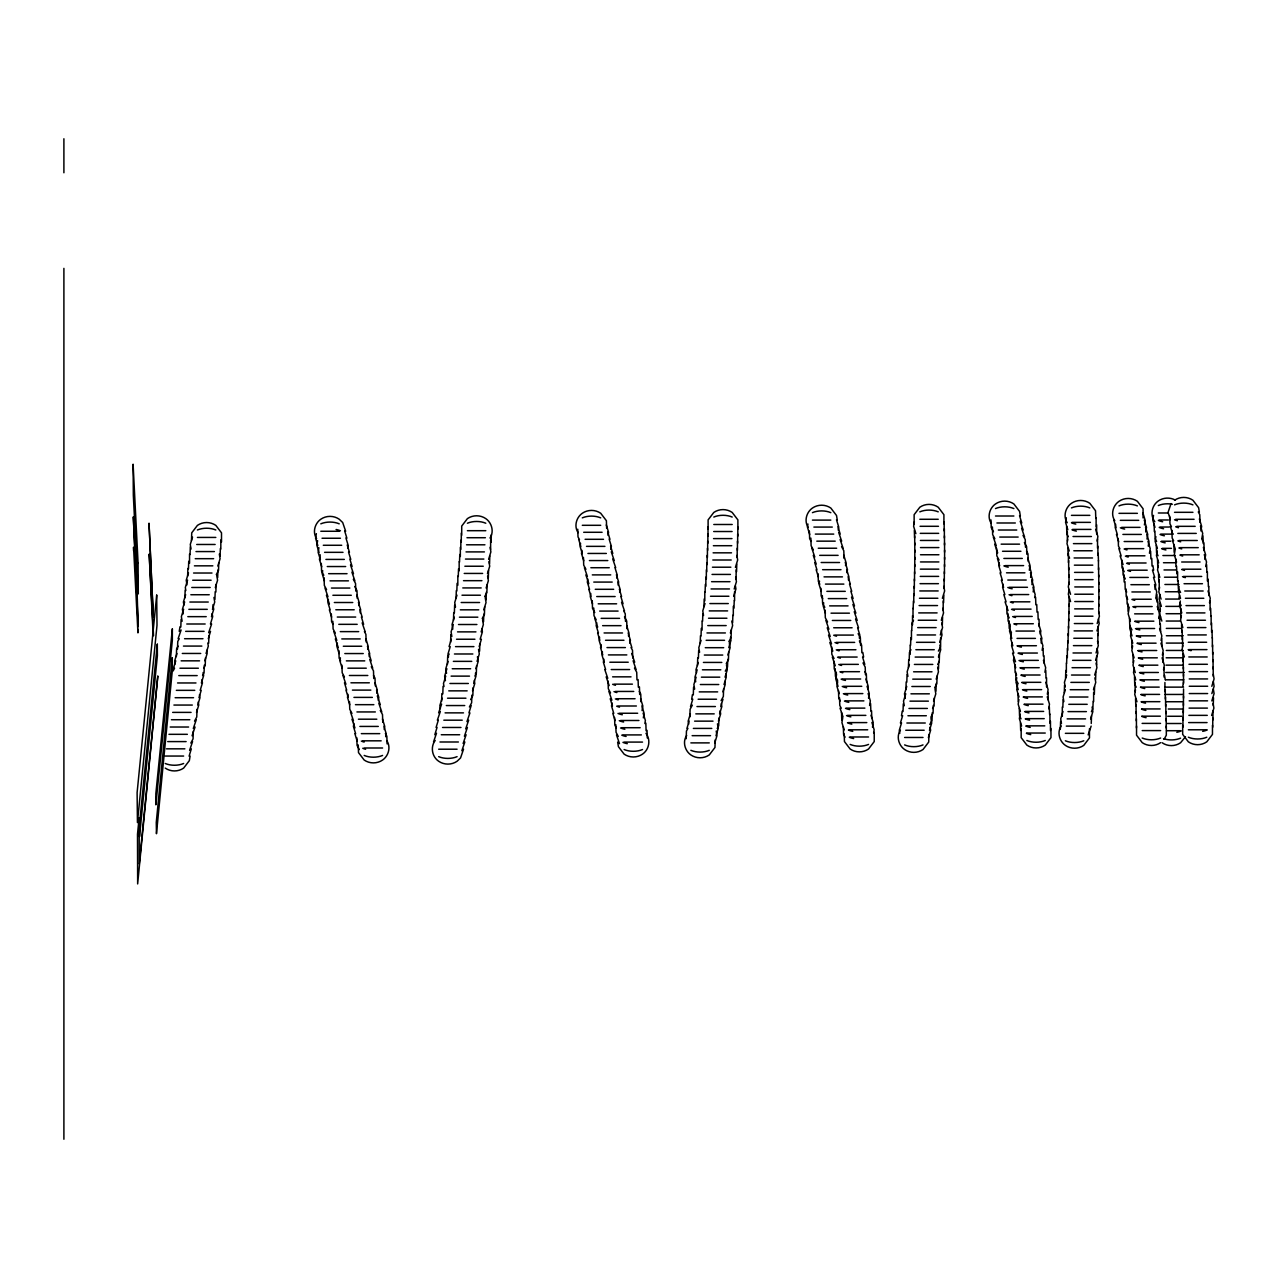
<?xml version="1.0" encoding="UTF-8"?>
<svg xmlns="http://www.w3.org/2000/svg" width="1278" height="1278" viewBox="0 0 1278 1278"><rect width="100%" height="100%" fill="white"/><g stroke="black" fill="none" stroke-linecap="round" stroke-linejoin="round"><path stroke-width="1.5" d="M190.31 546.952L190.055 554.636M189.543 554.077L189.543 563.279M188.729 561.234L188.473 568.902M187.882 568.422L187.626 576.09M185.15 590.132L184.895 597.816M181.077 619.399L180.821 627.067M178.121 638.712L181.109 629.958M179.224 631.348L179.99 626.747M173.504 668.218L175.757 660.838M221.509 542.032L221.509 532.83L215.822 525.386A15.655 14.889 0 0 0 197.419 525.386L191.732 532.83L191.476 540.498M220.822 549.077L220.822 539.875M220.104 556.17L220.359 548.502M217.675 577.624L217.931 569.956M215.87 592.081L216.126 584.413M214.928 599.35L215.183 591.666M208.665 643.313L208.921 635.645M210.535 631.348L208.282 638.712M211.621 623.999L208.633 632.754M190.102 756.049L189.336 760.65L183.649 768.094A15.655 14.889 0 0 1 165.245 768.094M191.333 748.828L189.096 756.193M192.579 741.591L189.591 750.346M195.055 727.022L192.067 735.777M196.285 719.722L193.297 728.476M201.221 690.344L198.969 697.708M316.353 533.645L315.586 538.246L317.839 545.626M317.615 540.674L316.848 545.275L319.101 552.639M318.909 547.735L318.142 552.336L320.395 559.7M320.235 554.812L319.468 559.413L321.721 566.793M321.321 563.47L321.577 571.138L323.797 575.292M322.695 570.611L322.184 573.678L324.436 581.059M324.085 577.784L324.34 585.452L326.577 589.605M328.398 599.446L327.887 602.513L330.139 609.878M331.337 613.983L331.593 621.651L333.079 624.415M332.839 621.268L333.095 628.936L335.315 633.073M347.648 548.342L348.159 545.275L345.923 537.91M337.36 643.169L336.849 646.237L339.101 653.601M338.878 650.486L339.133 658.154L340.619 660.918M340.411 657.803L339.9 660.87L342.153 668.234M341.929 665.119L342.184 672.787L344.405 676.941M355.795 591.123L355.54 583.455L353.319 579.301M357.233 598.344L356.977 590.676L354.757 586.522M358.687 605.58L359.198 602.513L356.945 595.149M360.156 612.833L360.668 609.766L358.415 602.401M347.999 694.321L347.488 697.389L349.741 704.769M349.501 701.606L349.757 709.274L351.977 713.428M366.147 641.987L365.891 634.319L364.406 631.556M353.926 723.364L353.415 726.431L355.667 733.796M367.649 649.304L368.16 646.237L365.923 638.872M369.182 656.62L369.693 653.553L367.441 646.189M356.818 737.757L357.073 745.441L359.294 749.579M358.239 744.93L358.495 752.598L364.182 760.043A15.655 14.889 0 0 0 382.585 760.043C388.656 755.857 391.036 746.895 386.787 740.633M373.751 678.554L373.495 670.886L371.275 666.733M375.269 685.871L375.013 678.203L373.527 675.439M376.786 693.171L377.298 690.104L375.045 682.74M378.288 700.456L378.799 697.389L376.547 690.024M382.761 722.262L382.505 714.594L380.285 710.44M384.231 729.498L384.742 726.431L382.489 719.051M385.684 736.703L386.196 733.636L383.943 726.271M387.106 743.908L386.851 736.224L385.381 733.46M461.294 533.118L461.294 542.319M460.831 540.195L460.831 549.396M460.336 547.303L460.336 556.505M459.776 554.46L459.521 562.128M459.169 561.633L459.169 570.835M458.53 568.838L458.275 576.506M457.828 576.074L457.828 585.276M457.093 583.327L456.837 591.011M456.31 590.612L456.054 598.28M454.633 605.229L454.377 612.897M453.738 612.561L453.482 620.245M450.846 634.639L450.591 642.307M449.057 646.62L451.294 639.24M433.514 741.991L436.501 733.237M434.808 734.738L437.06 727.374M436.086 727.47L438.338 720.105M437.364 720.185L440.351 711.431M438.626 712.868L441.613 704.114M441.853 693.603L441.597 701.271M443.067 686.254L442.811 693.922M491.087 542.319L491.343 534.651M490.624 549.396L490.624 540.195M489.554 563.662L489.809 555.994M488.308 578.039L488.563 570.371M486.103 599.813L486.359 592.145M483.531 621.779L483.787 614.111M481.391 639.24L479.154 646.604M479.601 651.221L479.857 643.553M463.531 749.212L460.543 757.966L457.077 761.257A15.655 14.889 0 0 1 438.673 761.257C431.996 756.72 430.255 746.895 435.207 740.457M464.841 741.991L461.837 750.745M466.119 734.738L463.131 743.492M467.413 727.47L464.409 736.224M468.675 720.185L465.687 728.939M469.937 712.868L466.949 721.623M471.183 705.552L468.93 712.916M577.752 529.22L578.007 536.888L579.477 539.651M580.563 543.294L580.052 546.361L582.305 553.725M582.001 550.387L581.49 553.454L583.742 560.818M583.455 557.496L583.711 565.164L585.931 569.317M587.832 579.014L587.321 582.081L589.573 589.446M590.787 593.471L590.276 596.538L592.529 603.919M592.257 600.74L592.513 608.408L594.749 612.545M606.651 528.373L606.395 520.705L600.708 513.261A15.655 14.889 0 0 0 582.305 513.261C576.234 517.446 573.854 526.408 578.103 532.67M593.743 608.009L593.998 615.676L596.219 619.83M608.04 535.354L608.552 532.287L606.299 524.923M596.682 622.594L596.171 625.661L598.423 633.025M610.868 549.428L611.379 546.361L609.127 538.996M599.59 637.211L599.078 640.278L601.331 647.642M601.043 644.511L600.532 647.579L602.785 654.959M602.465 651.844L601.954 654.911L604.206 662.276M616.667 577.96L617.178 574.892L614.926 567.512M603.887 659.16L603.376 662.228L605.628 669.592M618.137 585.148L618.648 582.081L616.395 574.717M619.606 592.369L620.118 589.302L617.865 581.937M608.056 681.078L608.312 688.746L610.533 692.9M625.501 621.428L625.246 613.76L623.776 610.996M612.034 702.932L611.523 705.999L613.775 713.364M626.971 628.728L626.715 621.06L624.495 616.907M614.574 717.421L614.83 725.089L616.3 727.869M628.441 636.029L628.952 632.961L626.699 625.597M615.804 724.642L616.06 732.31L618.28 736.463M629.894 643.345L630.405 640.278L628.153 632.898M632.77 657.978L632.514 650.31L631.028 647.531M636.971 679.912L636.716 672.244L634.495 668.09M638.345 687.213L638.089 679.545M639.687 694.513L639.431 686.845M641.013 701.798L640.757 694.13L639.288 691.366M642.067 710.6L642.834 705.999L640.582 698.635M643.345 717.853L644.112 713.252L641.875 705.887M644.863 723.556L645.374 720.488L643.122 713.124M646.093 730.776L645.837 723.108M647.291 737.981L647.035 730.313M708.012 526.919L708.012 536.121M707.868 533.996L707.868 543.198M707.677 541.089L707.677 550.307M707.421 548.23L707.421 557.432M707.117 555.403L707.117 564.604M706.75 562.608L706.75 571.809M706.335 569.828L706.335 579.03M705.871 577.081L705.871 586.283M705.36 584.35L705.105 592.018M704.801 591.65L704.801 600.852M704.194 598.967L703.938 606.635M702.836 613.632L702.581 621.3M702.085 620.98L702.085 630.182M701.287 628.345L701.031 636.013M700.456 635.709L700.2 643.377M698.667 650.454L698.411 658.122M697.724 657.835L697.468 665.503M691.67 699.226L692.436 694.625M693.555 687.276L693.299 694.944M686.925 728.412L689.177 721.048M690.519 706.542L692.772 699.178M737.885 529.092L737.885 519.89L732.198 512.446A15.655 14.889 0 0 0 713.795 512.446L708.108 519.89L708.108 529.092M737.805 536.121L737.805 526.919M737.662 543.198L737.662 533.996M737.454 550.307L737.454 541.089M737.198 557.432L737.198 548.23M736.543 571.809L736.799 564.141M736.128 579.03L736.128 569.828M734.578 600.852L734.578 591.65M733.971 608.168L734.227 600.5M733.316 615.501L733.316 606.283M732.614 622.833L732.869 615.165M722.981 699.226L720.744 706.59M807.936 524.012L807.424 527.079L809.677 534.444M809.389 531.025L809.645 538.693L811.131 541.457M810.859 538.086L811.115 545.754L813.335 549.907M818.096 573.806L818.351 581.474L819.837 584.254M819.517 581.027L819.006 584.094L821.259 591.474M820.923 588.279L821.179 595.947L822.665 598.711M822.329 595.532L822.585 603.2L824.805 607.354M823.703 602.817L823.192 605.884L825.444 613.248M838.224 530.146L838.735 527.079L836.483 519.715M825.061 610.101L825.316 617.769L827.553 621.923M844.055 558.422L843.8 550.754L841.579 546.601M831.579 646.668L831.834 654.336L834.055 658.489M845.509 565.579L846.02 562.512L843.768 555.131M846.947 572.752L847.458 569.684L845.221 562.304M834.007 661.301L834.262 668.969L836.483 673.123M848.384 579.94L848.896 576.873L846.643 569.509M835.173 668.618L835.429 676.286L837.649 680.439M836.563 674.401L835.796 679.001L838.048 686.366M837.681 681.701L836.914 686.302L839.167 693.666M838.496 690.519L838.751 698.187L840.237 700.951M839.534 697.804L839.79 705.472L841.275 708.236M841.515 712.309L841.771 719.977M842.697 717.996L841.93 722.597L844.183 729.962M843.336 726.735L843.592 734.403L845.077 737.166M859.327 638.153L859.838 635.086L857.602 627.722M844.199 733.907L844.454 741.575L850.142 749.02A15.655 14.889 0 0 0 868.545 749.02L874.232 741.575L874.232 732.374M860.605 645.47L860.366 637.802L858.129 633.664M861.867 652.802L861.612 645.134L859.391 640.981M865.462 674.752L865.206 667.084L862.985 662.931M866.612 682.069L866.356 674.401L864.871 671.637M867.714 689.369L868.225 686.302L865.973 678.938M868.529 698.187L869.296 693.587L867.059 686.222M869.583 705.472L870.334 700.871L868.097 693.491M870.845 711.191L870.59 703.523M871.804 718.444L871.548 710.776M872.491 727.198L873.257 722.597L871.005 715.233M873.641 732.869L874.152 729.802L871.9 722.421M914.377 521.696L913.61 526.296L915.863 533.661M914.329 530.29L914.585 537.958M914.713 535.849L914.713 545.051M914.792 542.974L914.792 552.176M914.808 550.131L914.808 559.349M914.776 557.336L914.776 566.537M914.697 564.541L914.697 573.742M914.537 571.793L914.537 580.995M914.345 579.062L914.345 588.263M914.09 586.346L914.09 595.548M913.77 593.647L913.77 602.849M913.419 600.964L913.163 608.632M913.003 608.296L913.003 617.498M912.524 615.645L912.524 624.846M911.454 630.358L911.454 639.559M910.831 637.722L910.575 645.39M910.16 645.102L910.16 654.304M908.706 659.831L908.45 667.499M907.06 674.544L906.805 682.212M906.182 681.893L905.926 689.561M903.29 703.843L903.035 711.526M900.415 723.013L902.651 715.632M901.485 715.744L902.252 711.143M943.915 523.884L943.915 514.683L938.228 507.238A15.655 14.889 0 0 0 919.825 507.238L914.137 514.683L914.137 523.884M944.17 530.897L944.17 521.696M944.362 537.958L944.362 528.757M944.49 545.051L944.49 535.849M944.57 552.176L944.57 542.974M944.602 559.349L944.602 550.131M944.57 566.537L944.57 557.336M944.474 573.742L944.474 564.541M944.33 580.995L944.33 571.793M944.122 588.263L944.122 579.062M943.563 602.849L943.819 595.181M943.196 610.165L943.196 600.964M942.317 624.846L942.573 617.178M938.483 669.033L938.739 661.365M935.959 691.094L936.215 683.426M990.977 519.922L991.233 527.59L993.453 531.744M992.399 526.951L992.655 534.619L994.875 538.773M996.584 548.214L996.84 555.882L999.061 560.036M999.268 562.544L998.757 565.611L1001.009 572.975M1003.118 584.222L1002.607 587.289L1004.859 594.653M1006.729 606.06L1006.984 613.728L1009.205 617.881M1007.879 613.36L1008.134 621.028L1010.355 625.182M1008.981 620.677L1009.237 628.345L1011.457 632.498M1010.307 626.46L1009.54 631.06L1011.793 638.441M1025.499 547.224L1025.244 539.556L1023.007 535.402M1011.345 633.792L1010.578 638.393L1012.831 645.757M1012.096 642.658L1011.585 645.725L1013.837 653.09M1026.873 554.348L1026.617 546.68L1024.397 542.527M1028.231 561.505L1027.975 553.837L1026.49 551.074M1013.981 657.307L1013.47 660.375L1015.722 667.739M1029.301 570.212L1030.068 565.611L1027.816 558.246M1014.86 664.624L1015.115 672.292L1016.601 675.072M1030.611 577.416L1031.378 572.816L1029.125 565.451M1015.706 671.94L1015.962 679.608L1018.199 683.762M1031.905 584.637L1032.672 580.036L1030.419 572.672M1016.777 677.723L1016.01 682.324L1018.246 689.689M1017.528 685.008L1016.761 689.625L1019.013 696.989M1033.167 591.89L1033.934 587.289L1031.681 579.924M1017.991 693.826L1018.246 701.51M1034.653 597.625L1035.164 594.558L1032.912 587.177M1018.917 699.561L1018.167 704.162L1020.403 711.542M1035.851 604.893L1035.595 597.225M1019.301 708.347L1019.556 716.015L1021.042 718.795M1037.017 612.194L1036.762 604.526M1020.148 714.051L1019.381 718.651L1021.617 726.016M1020.419 722.789L1020.675 730.473M1038.167 619.495L1037.912 611.827M1021.17 728.444L1021.17 737.646L1026.857 745.106A15.655 14.889 0 0 0 1045.26 745.106L1050.963 737.646L1050.963 728.444M1039.27 626.811L1039.014 619.143M1040.34 634.128L1040.851 631.06L1038.615 623.696M1041.123 642.994L1041.889 638.393L1039.653 631.028M1042.129 650.326L1042.896 645.725L1040.643 638.345M1043.343 656.109L1043.088 648.441M1066.331 517.766L1065.564 522.367L1067.817 529.747M1066.603 526.344L1066.858 534.028L1068.344 536.792M1044.27 663.442L1044.014 655.774M1067.338 531.904L1067.338 541.105M1044.909 672.292L1045.676 667.691L1043.423 660.327M1067.753 539.028L1066.986 543.629L1069.239 550.994M1046.011 678.075L1045.755 670.407M1067.865 547.703L1068.12 555.371L1069.606 558.151M1068.424 553.358L1068.424 562.56M1046.554 686.925L1046.554 677.723M1068.664 560.563L1068.664 569.764M1047.321 694.226L1048.088 689.625L1045.835 682.244M1068.871 567.799L1068.871 577.001M1048.295 699.977L1048.04 692.293M1068.999 575.052L1068.999 584.254M1069.079 582.337L1068.312 586.937L1070.565 594.302M1048.711 708.779L1049.478 704.162L1047.225 696.798M1069.111 589.621L1068.344 594.222L1070.581 601.603M1049.589 714.482L1049.334 706.814M1069.079 596.938L1069.079 606.139M1068.983 604.27L1068.983 613.472M1049.925 723.252L1049.925 714.051M1068.839 611.603L1068.839 620.804M1068.648 618.951L1068.648 628.153M1050.468 730.473L1050.468 721.255M1068.408 626.3L1068.408 635.501M1068.104 633.664L1068.104 642.866M1067.737 641.013L1067.737 650.23M1067.338 648.377L1067.338 657.579M1066.874 655.742L1066.619 663.41M1066.363 663.09L1066.363 672.292M1065.804 670.439L1065.548 678.107M1064.542 685.104L1064.286 692.772M1063.104 699.721L1062.849 707.389M1062.306 707.006L1062.306 716.207M1060.596 721.511L1060.341 729.179M1095.789 518.421L1095.534 510.753L1089.846 503.308A15.655 14.889 0 0 0 1071.443 503.308C1065.373 507.51 1062.976 516.472 1067.226 522.734M1096.109 526.967L1096.109 517.766M1096.652 534.028L1096.652 524.811M1097.115 541.105L1097.882 536.504L1095.629 529.14M1097.53 548.23L1097.53 539.028M1097.898 555.371L1097.898 546.169M1098.457 561.026L1098.201 553.358M1098.457 569.764L1098.457 560.563M1098.649 577.001L1098.649 567.799M1098.776 584.254L1098.776 575.052M1098.856 591.538L1098.856 582.337M1098.888 598.823L1098.888 589.621M1098.856 606.139L1098.856 596.938M1098.776 613.472L1098.776 604.27M1115.678 524.299L1115.167 527.367L1117.419 534.731M1098.185 635.501L1098.185 626.3M1097.882 642.866L1097.882 633.664M1096.652 664.943L1096.652 655.742M1118.202 538.453L1118.458 546.121L1119.943 548.885M1095.597 679.64L1095.853 671.972M1094.335 694.305L1094.591 686.637M1093.633 701.622L1093.633 692.42M1091.252 723.476L1091.508 715.808M1091.156 726.112L1088.153 734.866M1121.733 559.924L1121.988 567.592L1124.225 571.745M1122.851 567.128L1123.106 574.796L1125.327 578.95M1123.921 574.365L1124.177 582.033M1124.959 581.618L1125.215 589.286L1126.685 592.049M1125.95 588.886L1126.206 596.554L1127.691 599.318M1126.908 596.171L1127.148 603.839L1129.385 607.993M1127.819 603.472L1128.075 611.14M1143.075 517.941L1143.075 508.74L1137.388 501.296A15.655 14.889 0 0 0 1118.985 501.296C1112.93 505.497 1110.534 514.459 1114.783 520.721M1128.937 609.255L1128.17 613.855L1130.423 621.22M1144.417 524.938L1145.184 520.338L1142.931 512.957M1129.512 618.105L1129.768 625.773L1131.988 629.926M1145.711 531.967L1146.478 527.367L1144.241 519.986M1130.295 625.437L1129.784 628.504L1132.036 635.869M1131.286 631.236L1130.519 635.837L1132.771 643.201M1146.989 539.028L1147.756 534.428L1145.503 527.047M1131.717 640.102L1131.973 647.77M1148.235 546.121L1149.002 541.521L1146.749 534.156M1153.523 515.385L1152.756 519.986L1154.992 527.367M1132.628 645.901L1131.861 650.502L1134.113 657.866M1149.449 553.246L1150.216 548.645L1147.964 541.281M1154.098 523.964L1154.353 531.632M1132.963 654.767L1133.219 662.435M1154.897 531.041L1155.152 538.709L1156.622 541.473M1133.778 660.566L1133.011 665.167L1135.263 672.532M1150.887 558.869L1150.631 551.201M1155.887 536.616L1155.12 541.217L1157.373 548.581M1134.273 667.883L1133.506 672.484L1135.759 679.864M1152.037 566.058L1151.782 558.39M1134.481 676.733L1134.736 684.401L1136.222 687.181M1156.318 545.291L1156.574 552.959L1158.06 555.722M1135.136 682.5L1135.136 691.717M1157.213 550.93L1156.446 555.531L1158.683 562.895M1135.487 689.8L1134.736 694.401L1136.973 701.766M1157.533 559.668L1157.788 567.336M1135.551 698.603L1135.807 706.287M1158.315 565.355L1157.548 569.956L1159.801 577.321M1154.992 589.286L1155.759 584.685L1153.507 577.305M1136.062 704.338L1136.062 713.539M1158.539 574.141L1158.795 581.809M1136.27 711.574L1136.27 720.776M1155.983 596.554L1156.75 591.954L1154.497 584.573M1159.226 579.877L1159.226 589.078M1169.737 516.232L1169.993 523.9L1171.463 526.68M1136.43 718.795L1136.43 727.997M1136.541 725.984L1136.541 735.185L1142.228 742.646A15.655 14.889 0 0 0 1160.632 742.646M1157.197 602.305L1156.941 594.637M1159.593 587.161L1158.826 591.762L1161.079 599.126M1159.897 594.462L1159.13 599.062L1161.382 606.427M1158.108 609.606L1157.852 601.938L1155.631 597.784M1171.894 530.338L1172.15 538.006L1173.635 540.77M1159.913 603.312L1160.168 610.98M1158.715 618.456L1160.376 609.111M1160.009 619.51L1160.52 616.443M1159.801 624.239L1159.545 616.571M1173.907 544.572L1174.147 552.24M1160.584 631.572L1160.328 623.904M1175.089 550.195L1174.322 554.812L1176.575 562.176M1161.063 640.438L1161.83 635.837L1159.593 628.456M1175.728 558.933L1175.984 566.601M1162.021 646.237L1161.766 638.569M1176.559 566.138L1176.814 573.806M1162.405 655.103L1163.172 650.502L1160.919 643.138M1177.613 571.857L1177.613 581.059M1163.012 662.435L1163.012 653.234M1178.108 580.643L1178.364 588.311L1180.584 592.465M1163.555 669.768L1164.322 665.167L1162.069 657.803M1164.066 677.084L1164.066 667.883M1179.067 586.394L1178.3 590.995L1180.553 598.36M1178.955 598.28L1179.466 595.213M1164.913 691.717L1164.913 682.5M1180.313 600.995L1179.546 605.596L1181.799 612.961M1165.28 699.002L1165.28 689.8M1180.872 608.312L1180.872 617.514M1165.584 706.287L1165.584 697.069M1181.367 615.645L1180.6 620.245L1182.853 627.61M1165.84 713.539L1165.84 704.338M1181.559 624.511L1181.815 632.179M1166.047 720.776L1166.047 711.574M1182.214 630.31L1182.214 639.527M1200.026 522.367L1199.77 514.699L1198.285 511.935M1166.207 727.997L1166.207 718.795M1182.565 637.658L1182.565 646.86M1200.873 530.929L1201.639 526.328L1199.387 518.964M1182.853 645.007L1182.086 649.607L1184.339 656.972M1201.943 538.006L1202.71 533.405L1200.457 526.041M1182.837 653.889L1183.093 661.557M1183.284 659.688L1183.284 668.889M1203.221 543.581L1202.965 535.897M1183.428 667.02L1183.428 676.222M1183.524 674.337L1183.524 683.538M1204.195 550.706L1203.94 543.038L1201.719 538.885M1182.789 686.254L1183.556 681.653M1204.866 559.413L1205.633 554.812L1203.381 547.431M1183.54 688.954L1183.54 698.155M1183.46 696.238L1183.46 705.44M1205.761 566.601L1206.528 562L1204.275 554.62M1183.348 703.507L1183.348 712.709M1183.172 710.76L1183.172 719.961M1206.863 572.272L1206.608 564.604M1182.949 717.98L1182.949 727.182M1182.677 725.185L1182.677 734.387L1188.364 741.831A15.655 14.889 0 0 0 1206.783 741.831L1212.471 734.387L1212.471 725.185M1207.39 581.059L1207.39 571.857M1208.397 586.778L1208.141 579.11M1208.844 595.596L1208.844 586.394M1209.499 602.881L1210.266 598.28L1208.014 590.915M1210.09 610.197L1210.09 600.995M1210.905 615.98L1210.649 608.312M1211.145 624.846L1211.145 615.645M1211.592 632.179L1211.592 622.977M1212.247 637.994L1211.991 630.31M1212.343 646.86L1212.343 637.658M1212.646 654.208L1212.646 645.007M1212.886 661.557L1212.886 652.355M1213.078 668.889L1213.078 659.688M1213.205 676.222L1213.205 667.02M1213.253 705.44L1213.509 697.772M1212.95 719.961L1212.95 710.76M1212.742 727.182L1212.742 717.98M192.531 537.111L190.278 544.476L191.045 549.077M188.489 572.864L186.237 580.228L187.003 584.845M187.578 580.1L185.326 587.481L185.837 590.548M185.645 594.653L183.409 602.034L183.92 605.101M184.655 601.97L182.403 609.334L183.169 613.935M183.617 609.286L181.364 616.651L182.131 621.252M217.835 566.058L220.088 558.678L219.321 554.077M179.239 638.712L177.754 641.476L177.498 649.144M216.286 574.589L218.522 570.435L218.778 562.767M178.089 646.093L176.62 648.857L176.364 656.525M176.939 653.457L174.687 660.838L175.198 663.905M215.311 587.608L217.564 580.228L216.797 575.627M173.089 670.998L174.559 668.218M212.468 609.398L214.72 602.034L213.953 597.433M211.461 616.699L213.714 609.334L212.947 604.734M210.439 624.031L212.675 616.651L212.164 613.584M206.062 653.441L208.314 646.077L207.803 643.01M204.911 660.822L207.164 653.457L206.653 650.39M203.745 668.202L205.231 665.439L205.486 657.771M202.579 675.583L204.065 672.819L204.32 665.151M201.381 682.963L203.633 675.599L203.122 672.532M200.183 690.344L202.435 682.963L201.924 679.896M197.739 705.073L199.991 697.708L199.48 694.641M196.508 712.421L198.761 705.057L198.25 701.989M194.544 721.143L196.764 716.99L197.02 709.322M190.821 743.077L193.042 738.924L193.297 731.256M456.981 595.149L454.728 602.513L455.495 607.114M490.001 538.054C494.251 531.792 491.87 522.83 485.8 518.628A15.655 14.889 0 0 0 467.397 518.628L461.709 526.073L461.709 535.29M454.297 617.146L452.045 624.511L452.811 629.127M453.323 624.511L451.086 631.875L451.853 636.476M488.627 559.285L490.88 551.904L490.113 547.303M487.477 573.598L489.714 566.234L488.947 561.633M450.239 646.62L447.987 653.985L448.498 657.052M449.153 654.001L447.667 656.764L447.412 664.432M486.135 588.04L488.372 580.675L487.605 576.074M448.035 661.381L445.782 668.745L446.549 673.346M484.65 596.682L486.87 592.545L487.126 584.861M446.901 668.745L444.648 676.126L445.415 680.727M445.734 676.126L443.482 683.49L443.993 686.558M483.803 609.894L486.039 602.513L485.273 597.912M482.205 618.584L484.426 614.43L484.681 606.762M442.108 698.171L439.856 705.552L440.367 708.619M481.119 631.891L483.356 624.511L482.589 619.91M480.145 639.24L482.397 631.875L481.886 628.808M477.061 661.365L479.298 653.985L478.531 649.384M475.959 668.745L478.212 661.365L477.445 656.764M474.857 676.11L476.327 673.346L476.582 665.678M473.707 683.49L475.959 676.126L475.448 673.059M472.541 690.855L474.793 683.49L474.282 680.423M470.624 699.609L472.844 695.456L473.1 687.788M469.409 706.958L471.63 702.804L471.886 695.136M705.025 603.52L702.772 610.9L703.539 615.501M735.409 567.368L737.662 560.004L736.895 555.403M701.063 640.326L698.81 647.69L699.577 652.291M734.179 589.046L736.432 581.682L735.665 577.081M698.219 662.435L695.967 669.8L696.478 672.867M733.668 596.331L735.92 588.95L735.409 585.883M697.181 669.8L694.944 677.164L695.711 681.781M696.127 677.164L693.874 684.529L694.641 689.13M730.377 632.961L732.629 625.581L731.863 620.98M692.341 705.105L690.12 709.258L689.864 716.926M728.843 641.7L731.08 637.546L731.336 629.878M690.392 713.779L688.155 721.143L688.666 724.211M728.764 647.69L731 640.31L730.489 637.243M687.931 728.284L686.446 731.064L686.19 738.732M727.885 655.055L730.137 647.69L729.371 643.09M686.653 735.521C682.404 741.767 684.8 750.729 690.855 754.931A15.655 14.889 0 0 0 709.274 754.931L714.961 747.486L715.217 739.818M726.223 663.809L728.444 659.656L728.7 651.988M725.281 671.19L727.501 667.036L727.757 659.368M725.025 677.18L727.278 669.8L726.511 665.199M724.003 684.545L726.255 677.164L725.744 674.097M722.949 691.893L725.201 684.529L724.69 681.462M721.111 700.632L723.348 696.478L723.604 688.81M719.594 713.907L721.846 706.542L721.335 703.475M718.412 721.223L720.664 713.859L720.153 710.792M717.214 728.508L718.699 725.744L718.955 718.076M715.984 735.777L718.236 728.412L717.469 723.811M714.737 743.029L716.99 735.665L716.223 731.064M913.498 620.229L912.013 622.993L911.757 630.677M910.942 649.703L909.457 652.467L909.201 660.135M942.381 598.312L944.634 590.947L943.867 586.346M909.393 664.416L907.14 671.797L907.907 676.397M941.295 620.277L943.547 612.897L942.781 608.296M906.741 686.462L904.489 693.826L905.255 698.427M905.767 693.778L903.514 701.143L904.281 705.744M940.32 634.974L942.557 627.61L941.79 622.993M939.745 642.339L941.998 634.958L941.231 630.358M938.387 651.077L940.608 646.924L940.608 637.722M901.549 722.885L899.297 730.249L899.808 733.316M938.467 657.068L940.72 649.703L939.953 645.102M900.415 730.105C896.166 736.368 898.546 745.33 904.616 749.515A15.655 14.889 0 0 0 923.02 749.515L928.707 742.071L928.962 734.403M937.764 664.432L939.234 661.669L939.49 654.001M936.199 679.161L938.451 671.797L937.685 667.196M934.617 687.899L936.838 683.746L937.093 676.078M933.547 701.191L935.8 693.826L935.033 689.225M932.589 708.523L934.074 705.744L934.33 698.076M930.847 717.198L933.068 713.06L933.323 705.376M929.809 724.498L932.029 720.345L932.285 712.677M929.473 730.377L931.726 723.013L930.959 718.412M928.371 737.614L930.624 730.249L930.112 727.182M1066.683 675.008L1064.43 682.388L1065.197 686.989M1097.147 623.568L1099.399 616.204L1098.633 611.603M1065.325 689.657L1063.088 697.021L1063.855 701.622M1096.955 630.917L1099.192 623.552L1098.425 618.951M1171.063 503.564L1168.076 512.318L1170.329 519.683M1062.961 711.495L1060.708 718.875L1061.475 723.476M1096.045 652.994L1098.297 645.63L1097.53 641.013M1095.629 660.359L1097.882 652.978L1097.115 648.377M1061.171 725.952C1056.922 732.214 1059.302 741.176 1065.373 745.378A15.655 14.889 0 0 0 1083.776 745.378L1089.463 737.933L1089.463 728.732M1094.671 675.072L1096.923 667.691L1096.157 663.09M1093.505 689.753L1095.757 682.388L1094.99 677.787M1091.396 711.702L1092.882 708.923L1093.137 701.255M1090.613 718.971L1092.866 711.606L1092.099 707.006M1164.098 739.339L1166.319 735.185L1166.319 725.984M1211.816 686.318L1214.068 678.938L1213.301 674.337M1185.505 736.703L1180.568 742.758A15.655 14.889 0 0 1 1162.149 742.758M1211.848 693.619L1214.1 686.254L1213.333 681.653M1211.832 700.919L1214.084 693.555L1213.317 688.954M1211.64 715.472L1213.892 708.108L1213.126 703.507M1174.53 512.318L1192.933 512.318M1158.315 512.989L1167.517 512.989M1118.985 513.341L1137.388 513.341M1071.443 515.354L1089.846 515.354M995.482 516.008L1013.885 516.008M919.825 519.283L938.228 519.283M1175.68 519.299L1194.083 519.299M1159.21 519.986L1168.411 519.986M812.425 520.098L830.828 520.098M1120.327 520.338L1138.73 520.338M1072.018 522.367L1090.422 522.367M996.92 522.99L1015.323 522.99M713.795 524.491L732.198 524.491M582.305 525.306L600.708 525.306M920.064 526.296L938.483 526.296M1176.782 526.328L1195.186 526.328M813.878 527.079L832.282 527.079M1160.041 527.031L1169.242 527.031M1121.621 527.367L1140.024 527.367M1072.546 529.411L1090.965 529.411M998.342 530.019L1016.745 530.019M467.397 530.689L485.8 530.689M320.81 531.265L339.213 531.265M713.699 531.52L732.102 531.52M583.695 532.287L602.098 532.287M920.272 533.357L938.675 533.357M1177.837 533.405L1196.256 533.405M815.332 534.092L833.751 534.092M1160.839 534.108L1173.268 534.108M1122.899 534.428L1141.302 534.428M1073.025 536.504L1091.428 536.504M999.747 537.064L1018.151 537.064M197.419 537.431L215.822 537.431M466.981 537.719L485.384 537.719M322.04 538.246L340.443 538.246M713.555 538.597L731.974 538.597M585.1 539.3L603.504 539.3M920.4 540.45L938.803 540.45M1178.859 540.498L1197.278 540.498M816.802 541.153L835.205 541.153M1161.574 541.217L1170.776 541.217M1124.145 541.521L1142.548 541.521M1073.44 543.629L1091.843 543.629M1001.137 544.156L1019.556 544.156M196.732 544.476L215.135 544.476M466.534 544.795L484.937 544.795M323.302 545.275L341.705 545.275M713.364 545.706L731.767 545.706M586.506 546.361L604.925 546.361M920.48 547.575L938.883 547.575M1179.85 547.639L1198.253 547.639M818.255 548.23L836.659 548.23M1162.261 548.358L1171.463 548.358M1125.359 548.645L1143.762 548.645M1073.808 550.77L1092.211 550.77M1002.527 551.281L1020.93 551.281M195.997 551.569L214.4 551.569M466.023 551.904L484.426 551.904M324.596 552.336L342.999 552.336M713.108 552.831L731.511 552.831M587.944 553.454L606.347 553.454M920.495 554.748L938.915 554.748M1180.776 554.812L1199.179 554.812M819.709 555.355L838.112 555.355M1162.9 555.531L1175.329 555.531M1126.541 555.802L1144.944 555.802M1074.111 557.959L1092.514 557.959M195.23 558.678L213.634 558.678M1003.869 558.438L1022.288 558.438M465.464 559.061L483.867 559.061M325.922 559.413L344.325 559.413M712.804 560.004L731.208 560.004M589.398 560.563L607.801 560.563M920.464 561.937L938.883 561.937M1181.671 562L1200.074 562M821.163 562.512L839.566 562.512M1163.475 562.735L1175.904 562.735M1127.675 562.991L1146.094 562.991M1074.367 565.164L1092.77 565.164M194.416 565.834L212.835 565.834M1005.211 565.611L1023.614 565.611M464.857 566.234L483.26 566.234M327.264 566.537L345.667 566.537M712.437 567.208L730.856 567.208M590.851 567.72L609.255 567.72M920.384 569.141L938.787 569.141M1182.501 569.205L1200.921 569.205M822.601 569.684L841.004 569.684M1164.002 569.956L1176.431 569.956M1128.793 570.196L1147.197 570.196M1074.558 572.4L1092.962 572.4M193.569 573.023L211.988 573.023M1006.521 572.816L1024.924 572.816M464.218 573.439L482.621 573.439M328.638 573.678L347.041 573.678M712.038 574.429L730.441 574.429M592.305 574.892L610.724 574.892M920.224 576.394L938.643 576.394M1183.3 576.458L1201.703 576.458M824.038 576.873L842.442 576.873M1164.482 577.209L1176.91 577.209M1129.864 577.432L1148.267 577.432M1074.686 579.653L1093.089 579.653M192.69 580.228L211.11 580.228M1007.799 580.036L1026.218 580.036M463.515 580.675L481.918 580.675M330.028 580.851L348.447 580.851M711.574 581.682L729.978 581.682M593.775 582.081L612.194 582.081M920.032 583.663L938.435 583.663M1184.051 583.711L1202.454 583.711M825.46 584.094L843.863 584.094M1164.913 584.477L1178.955 584.477M1130.902 584.685L1149.305 584.685M1074.766 586.937L1093.169 586.937M1009.061 587.289L1027.48 587.289M191.78 587.481L210.183 587.481M462.78 587.928L481.183 587.928M331.449 588.056L349.852 588.056M711.047 588.95L729.466 588.95M595.26 589.302L613.664 589.302M919.777 590.947L938.18 590.947M1184.754 590.995L1203.157 590.995M826.866 591.347L845.269 591.347M1131.893 591.954L1150.296 591.954M1165.28 591.762L1179.322 591.762M1074.798 594.222L1093.201 594.222M1010.291 594.558L1028.71 594.558M190.837 594.733L209.241 594.733M332.887 595.276L351.29 595.276M461.997 595.213L480.416 595.213M710.488 596.251L728.891 596.251M596.73 596.538L615.133 596.538M919.457 598.248L937.876 598.248M1185.409 598.28L1203.812 598.28M828.272 598.599L846.675 598.599M1165.584 599.062L1179.626 599.062M1132.851 599.238L1151.254 599.238M1074.766 601.539L1093.169 601.539M189.863 602.034L208.266 602.034M1011.505 601.826L1029.908 601.826M334.341 602.513L352.744 602.513M461.182 602.513L479.585 602.513M709.881 603.567L728.284 603.567M598.2 603.807L616.619 603.807M919.106 605.564L937.509 605.564M1186 605.596L1204.403 605.596M829.646 605.884L848.049 605.884M1133.762 606.539L1152.165 606.539M1165.855 606.379L1179.898 606.379M1074.67 608.871L1093.073 608.871M1012.671 609.127L1031.074 609.127M188.856 609.334L207.26 609.334M335.81 609.766L354.214 609.766M460.336 609.83L478.739 609.83M599.686 611.076L618.089 611.076M709.226 610.9L727.629 610.9M918.69 612.897L937.093 612.897M1186.559 612.913L1204.962 612.913M831.019 613.168L849.423 613.168M1166.063 613.712L1180.105 613.712M1134.624 613.855L1153.028 613.855M1013.821 616.427L1032.225 616.427M1074.526 616.204L1092.946 616.204M187.818 616.651L206.221 616.651M337.28 617.05L355.699 617.05M459.425 617.178L477.844 617.178M708.523 618.232L726.926 618.232M601.155 618.36L619.558 618.36M918.211 620.245L936.63 620.245M1187.054 620.245L1205.458 620.245M832.361 620.469L850.765 620.469M1135.455 621.172L1153.858 621.172M1166.207 621.044L1180.249 621.044M1074.335 623.552L1092.738 623.552M1014.924 623.744L1033.327 623.744M186.764 623.999L205.167 623.999M338.782 624.335L357.185 624.335M458.498 624.511L476.902 624.511M602.625 625.661L621.028 625.661M707.772 625.581L726.176 625.581M917.7 627.61L936.103 627.61M1187.502 627.578L1205.905 627.578M833.687 627.77L852.091 627.77M1166.303 628.393L1180.345 628.393M1136.238 628.504L1154.641 628.504M1015.994 631.06L1034.397 631.06M1074.095 630.901L1092.498 630.901M185.677 631.348L204.081 631.348M340.283 631.62L358.687 631.62M457.54 631.875L475.943 631.875M604.079 632.961L622.498 632.961M706.974 632.945L725.393 632.945M834.981 635.086L853.385 635.086M917.141 634.958L935.544 634.958M1187.901 634.926L1206.304 634.926M1136.973 635.837L1155.376 635.837M1166.351 635.741L1183.3 635.741M1073.792 638.265L1092.195 638.265M1017.032 638.393L1035.436 638.393M184.575 638.712L202.978 638.712M341.785 638.92L360.204 638.92M456.534 639.24L474.937 639.24M605.532 640.278L623.952 640.278M706.143 640.31L724.546 640.31M1188.252 642.259L1206.656 642.259M836.259 642.403L854.662 642.403M916.518 642.323L934.921 642.323M1137.66 643.169L1156.079 643.169M1166.335 643.09L1183.284 643.09M1018.039 645.725L1036.442 645.725M1073.424 645.63L1091.843 645.63M183.441 646.077L201.86 646.077M343.303 646.237L361.706 646.237M455.511 646.62L473.914 646.62M606.986 647.579L625.389 647.579M705.264 647.69L723.683 647.69M837.521 649.735L855.925 649.735M915.863 649.703L934.266 649.703M1188.54 649.607L1206.959 649.607M1138.315 650.502L1156.718 650.502M1166.271 650.454L1183.22 650.454M1018.997 653.042L1037.401 653.042M1073.025 652.978L1091.428 652.978M182.307 653.457L200.71 653.457M344.82 653.553L363.24 653.553M454.441 653.985L472.844 653.985M608.408 654.911L626.827 654.911M704.354 655.055L722.757 655.055M838.751 657.052L857.155 657.052M915.144 657.068L933.547 657.068M1188.796 656.956L1207.199 656.956M1138.906 657.835L1157.325 657.835M1166.159 657.803L1183.109 657.803M1019.924 660.375L1038.327 660.375M1072.562 660.343L1090.965 660.343M181.141 660.838L199.544 660.838M346.354 660.87L364.757 660.87M453.355 661.365L471.758 661.365M609.83 662.228L628.233 662.228M703.411 662.435L721.814 662.435M839.95 664.368L858.353 664.368M1188.971 664.288L1207.39 664.288M914.393 664.432L932.796 664.432M1139.465 665.167L1157.868 665.167M1165.983 665.151L1182.933 665.151M1020.818 667.691L1039.222 667.691M1072.05 667.691L1090.469 667.691M179.958 668.218L198.362 668.218M347.872 668.186L366.275 668.186M452.236 668.745L470.639 668.745M611.235 669.544L629.639 669.544M702.421 669.8L720.824 669.8M841.116 671.685L859.519 671.685M913.594 671.797L931.997 671.797M1189.115 671.621L1207.518 671.621M1139.96 672.484L1158.379 672.484M1165.76 672.484L1184.179 672.484M1021.649 675.008L1040.068 675.008M1071.491 675.04L1089.91 675.04M349.389 675.487L367.808 675.487M178.776 675.599L197.179 675.599M451.102 676.126L469.505 676.126M612.625 676.845L631.028 676.845M701.398 677.164L719.802 677.164M842.25 679.001L860.669 679.001M1189.211 678.938L1207.614 678.938M912.748 679.145L931.151 679.145M1140.423 679.8L1158.826 679.8M1165.488 679.816L1183.891 679.816M1022.464 682.324L1040.867 682.324M1070.884 682.388L1089.303 682.388M177.562 682.963L195.981 682.963M350.923 682.803L369.326 682.803M449.936 683.49L468.339 683.49M613.999 684.145L632.402 684.145M700.344 684.529L718.747 684.529M843.368 686.302L861.771 686.302M1189.243 686.254L1207.646 686.254M911.869 686.494L930.272 686.494M1140.823 687.117L1159.226 687.117M1165.169 687.133L1183.572 687.133M1023.215 689.625L1041.634 689.625M1070.245 689.705L1088.648 689.705M352.424 690.104L370.844 690.104M176.348 690.344L194.767 690.344M448.754 690.855L467.157 690.855M615.341 691.446L633.744 691.446M699.242 691.877L717.661 691.877M844.438 693.587L862.842 693.587M1189.227 693.555L1207.63 693.555M910.942 693.826L929.346 693.826M1141.19 694.401L1159.593 694.401M1164.785 694.449L1183.188 694.449M1023.934 696.893L1042.353 696.893M1069.542 697.021L1087.945 697.021M353.942 697.389L372.345 697.389M175.134 697.708L193.537 697.708M447.54 698.203L465.943 698.203M616.667 698.731L635.07 698.731M698.123 699.226L716.527 699.226M845.477 700.871L863.88 700.871M1189.147 700.839L1207.566 700.839M909.968 701.143L928.387 701.143M1141.494 701.67L1159.897 701.67M1165.808 701.734L1182.757 701.734M1024.621 704.162L1043.024 704.162M1068.791 704.322L1087.195 704.322M355.444 704.673L373.847 704.673M173.904 705.057L192.307 705.057M446.31 705.552L464.729 705.552M617.977 705.999L636.38 705.999M696.973 706.542L715.392 706.542M846.483 708.124L864.886 708.124M1189.035 708.108L1207.438 708.108M908.977 708.443L927.381 708.443M1141.749 708.939L1160.152 708.939M1168.236 709.018L1182.278 709.018M1025.244 711.415L1043.647 711.415M1067.993 711.606L1086.412 711.606M356.929 711.942L375.333 711.942M172.674 712.389L191.077 712.389M445.079 712.868L463.483 712.868M619.255 713.252L637.658 713.252M695.807 713.859L714.21 713.859M847.458 715.376L865.861 715.376M1188.86 715.361L1207.263 715.361M907.939 715.744L926.342 715.744M1141.957 716.175L1160.36 716.175M1167.725 716.271L1181.751 716.271M1025.835 718.651L1044.238 718.651M1067.162 718.875L1085.565 718.875M358.415 719.194L376.818 719.194M171.428 719.722L189.831 719.722M443.817 720.185L462.221 720.185M620.517 720.488L638.92 720.488M694.609 721.143L713.012 721.143M848.384 722.597L866.803 722.597M1188.636 722.581L1207.055 722.581M906.869 723.013L925.272 723.013M1142.117 723.396L1160.52 723.396M1167.149 723.508L1181.191 723.508M1026.362 725.856L1044.781 725.856M1066.283 726.112L1084.702 726.112M359.869 726.431L378.288 726.431M170.198 727.022L188.601 727.022M442.539 727.47L460.959 727.47M621.747 727.709L640.15 727.709M693.379 728.412L711.782 728.412M849.279 729.802L867.698 729.802M1188.364 729.786L1206.783 729.786M905.751 730.249L924.17 730.249M1142.228 730.585L1160.632 730.585M1166.526 730.712L1180.568 730.712M1026.857 733.045L1045.26 733.045M1065.373 733.332L1083.776 733.332M361.323 733.636L379.742 733.636M168.952 734.323L187.355 734.323M441.261 734.738L459.665 734.738M622.945 734.914L641.348 734.914M692.133 735.665L710.536 735.665M850.142 736.975L868.545 736.975M904.616 737.47L923.02 737.47M362.76 740.825L381.163 740.825M167.722 741.591L186.125 741.591M439.967 741.991L458.387 741.991M624.111 742.087L642.514 742.087M690.855 742.885L709.274 742.885M364.182 747.997L382.585 747.997M166.475 748.828L184.879 748.828M438.673 749.212L457.077 749.212M165.245 756.049L183.649 756.049M1172.581 533.709L1170.329 526.328M1175.393 549.252L1172.405 540.498M1154.849 521.744C1149.896 515.306 1151.638 505.481 1158.315 500.944A15.655 14.889 0 0 1 1175.345 500.097M1179.722 602.881L1181.191 605.66M1152.468 570.052L1154.721 577.432M1116.109 527.702L1113.873 520.338M1157.245 606.475L1161.846 621.076M1118.697 541.792L1116.445 534.428M1121.157 556.01L1118.905 548.645M1123.074 564.556L1120.087 555.802M1019.524 515.625L1021.777 522.99M1020.211 521.264L1023.199 530.019M1021.617 528.325L1024.605 537.064M991.265 523.373C987.031 517.111 989.412 508.149 995.482 503.963A15.655 14.889 0 0 1 1013.885 503.963L1019.572 511.408L1020.339 516.008M996.281 545.818L993.294 537.064M997.687 552.911L994.683 544.156M999.668 565.803L997.415 558.438M1002.319 580.18L1000.067 572.816M1003.597 587.417L1001.345 580.036M1006.09 601.922L1003.837 594.558M1008.038 610.58L1005.051 601.826M1015.531 661.796L1012.543 653.042M837.953 526.728L840.205 534.092M838.672 532.399L841.659 541.153M840.125 539.492L843.113 548.23M848.065 576.729L850.317 584.094M849.487 583.966L851.723 591.347M850.876 591.235L853.129 598.599M851.515 597.13L854.503 605.884M852.889 604.414L855.877 613.168M854.231 611.715L857.218 620.469M808.223 527.463C803.974 521.2 806.354 512.238 812.425 508.053A15.655 14.889 0 0 1 830.828 508.053L836.515 515.497L837.282 520.098M855.557 619.015L858.544 627.77M814.789 556.984L811.802 548.23M816.243 564.109L813.255 555.355M816.961 569.876L814.709 562.512M862.554 657.004L864.807 664.368M818.399 577.049L816.147 569.684M828.895 629.223L825.907 620.469M830.221 636.524L827.233 627.77M831.515 643.84L828.527 635.086M832.793 651.157L829.805 642.403M835.285 665.806L832.298 657.052M843.017 716.878L840.029 708.124M607.705 531.936L609.957 539.3M610.564 546.073L612.801 553.454M611.267 551.808L614.255 560.563M612.721 558.965L615.708 567.72M619.335 589.174L621.587 596.538M620.82 596.427L623.073 603.807M621.555 602.321L624.543 611.076M580.883 546.68L578.646 539.3M629.591 640.214L631.843 647.579M631.699 653.473L634.703 662.228M633.105 660.79L636.093 669.544M587.385 576.474L584.397 567.72M588.838 583.647L585.851 574.892M591.043 596.666L588.807 589.302M597.689 627.115L594.701 618.36M599.877 640.326L597.625 632.961M645.981 733.332C650.949 739.77 649.192 749.595 642.514 754.132A15.655 14.889 0 0 1 624.111 754.132L618.424 746.687L617.657 742.087M607.769 678.283L604.782 669.544M609.159 685.599L606.171 676.845M611.874 700.2L608.887 691.446M612.466 706.095L610.213 698.731M615.053 720.632L612.801 713.252M619.479 743.668L616.491 734.914M344.645 530.881L346.897 538.246M347.217 544.955L349.453 552.336M348.527 552.048L350.779 559.413M349.884 559.173L352.121 566.537M350.507 564.924L353.495 573.678M351.897 572.113L354.901 580.851M359.901 609.67L362.153 617.05M361.386 616.954L363.639 624.335M362.153 622.865L365.141 631.62M316.609 538.645C312.359 532.383 314.739 523.421 320.81 519.219A15.655 14.889 0 0 1 339.213 519.219L342.68 522.51L345.667 531.265M368.959 653.489L371.211 660.87M369.741 659.432L372.729 668.186M327.983 596.81L324.995 588.056M329.42 604.031L326.433 595.276M377.314 695.919L380.301 704.673M378.799 703.188L381.787 711.942M331.593 617.146L329.357 609.766M336.817 640.374L333.83 631.62M338.319 647.674L335.331 638.92M345.939 684.241L342.935 675.487M346.705 690.168L344.469 682.803M348.223 697.468L345.971 690.104M353.463 720.696L350.476 711.942M354.949 727.949L351.961 719.194M357.121 741.016L354.869 733.636M1199.387 512.318L1198.62 507.701L1192.933 500.257A15.655 14.889 0 0 0 1174.53 500.257M1152.884 565.595L1153.651 570.196M1164.514 675.199L1165.28 679.8M862.842 652.451L863.609 657.052M153.552 635.773L149.175 554.109L153.12 634.271M137.896 629.127L137.944 632.882L133.567 547.176L133.615 550.914M63.9 138.759L63.9 172.77M63.9 268.364L63.9 1139.241M320.81 523.82A15.655 9.202 0 0 1 339.213 523.82M582.305 517.862A15.655 9.202 0 0 1 600.708 517.862M812.425 512.654A15.655 9.202 0 0 1 830.828 512.654M995.482 508.564A15.655 9.202 0 0 1 1013.885 508.564M1118.985 505.896A15.655 9.202 0 0 1 1137.388 505.896M1177.373 520.721A15.655 9.202 0 0 1 1174.53 519.763M1174.53 504.858A15.655 9.202 0 0 1 1192.933 504.858M1162.676 521.744A15.655 9.202 0 0 1 1158.315 520.434M1158.315 505.545A15.655 9.202 0 0 1 1172.357 504.235M1075.804 524.108A15.655 9.202 0 0 1 1071.443 522.814M1071.443 507.909A15.655 9.202 0 0 1 1089.846 507.909M919.825 511.839A15.655 9.202 0 0 1 938.228 511.839M713.795 517.047A15.655 9.202 0 0 1 732.198 517.047M467.397 523.229A15.655 9.202 0 0 1 485.8 523.229M197.419 529.987A15.655 9.202 0 0 1 215.822 529.987M336.082 529.507A15.655 9.202 0 0 1 340.443 530.801M1124.688 529.092A15.655 9.202 0 0 1 1120.327 527.782M1178.508 527.718A15.655 9.202 0 0 1 1175.68 526.744M1163.571 528.741A15.655 9.202 0 0 1 1159.21 527.431M1076.38 531.121A15.655 9.202 0 0 1 1072.018 529.811M1164.402 535.786A15.655 9.202 0 0 1 1160.041 534.476M1180.68 541.808A15.655 9.202 0 0 1 1177.837 540.85M1165.201 542.862A15.655 9.202 0 0 1 1160.839 541.553M1126.988 549.923A15.655 9.202 0 0 1 1124.145 548.965M1181.703 548.917A15.655 9.202 0 0 1 1178.859 547.958M1165.935 549.971A15.655 9.202 0 0 1 1161.574 548.661M1128.202 557.048A15.655 9.202 0 0 1 1125.359 556.09M1182.677 556.042A15.655 9.202 0 0 1 1179.85 555.083M1008.246 567.192A15.655 9.202 0 0 1 1003.869 565.882M1129.369 564.205A15.655 9.202 0 0 1 1126.541 563.247M1130.519 571.394A15.655 9.202 0 0 1 1127.675 570.435M1184.498 570.403A15.655 9.202 0 0 1 1181.671 569.445M1185.345 577.624A15.655 9.202 0 0 1 1182.501 576.65M1012.176 588.791A15.655 9.202 0 0 1 1007.799 587.481M1011.904 595.692A15.655 9.202 0 0 1 1009.061 594.733M1013.135 602.96A15.655 9.202 0 0 1 1010.291 602.002M1134.736 600.356A15.655 9.202 0 0 1 1131.893 599.398M1014.349 610.245A15.655 9.202 0 0 1 1011.505 609.286M1135.679 607.641A15.655 9.202 0 0 1 1132.851 606.683M1015.515 617.53A15.655 9.202 0 0 1 1012.671 616.571M1016.649 624.846A15.655 9.202 0 0 1 1013.821 623.872M1138.986 622.594A15.655 9.202 0 0 1 1134.624 621.3M836.515 636.188A15.655 9.202 0 0 1 833.687 635.214M1139.816 629.926A15.655 9.202 0 0 1 1135.455 628.616M837.825 643.505A15.655 9.202 0 0 1 834.981 642.53M1140.599 637.243A15.655 9.202 0 0 1 1136.238 635.949M839.103 650.821A15.655 9.202 0 0 1 836.259 649.863M1021.394 647.147A15.655 9.202 0 0 1 1017.032 645.837M1141.334 644.575A15.655 9.202 0 0 1 1136.973 643.281M840.365 658.138A15.655 9.202 0 0 1 837.521 657.18M1022.4 654.48A15.655 9.202 0 0 1 1018.039 653.17M1142.037 651.924A15.655 9.202 0 0 1 1137.66 650.614M1191.096 650.678A15.655 9.202 0 0 1 1188.252 649.703M841.579 665.455A15.655 9.202 0 0 1 838.751 664.496M1023.358 661.796A15.655 9.202 0 0 1 1018.997 660.502M1142.676 659.256A15.655 9.202 0 0 1 1138.315 657.946M842.777 672.787A15.655 9.202 0 0 1 839.95 671.813M1024.285 669.129A15.655 9.202 0 0 1 1019.924 667.819M1143.283 666.589A15.655 9.202 0 0 1 1138.906 665.279M615.469 685.264A15.655 9.202 0 0 1 612.625 684.289M845.477 680.439A15.655 9.202 0 0 1 841.116 679.129M1025.18 676.445A15.655 9.202 0 0 1 1020.818 675.135M1143.826 673.921A15.655 9.202 0 0 1 1139.465 672.611M616.827 692.564A15.655 9.202 0 0 1 613.999 691.59M846.627 687.756A15.655 9.202 0 0 1 842.25 686.446M1026.026 683.762A15.655 9.202 0 0 1 1021.649 682.452M1144.337 681.238A15.655 9.202 0 0 1 1139.96 679.928M618.185 699.849A15.655 9.202 0 0 1 615.341 698.89M847.729 695.056A15.655 9.202 0 0 1 843.368 693.746M1026.825 691.078A15.655 9.202 0 0 1 1022.464 689.769M1144.784 688.554A15.655 9.202 0 0 1 1140.423 687.244M619.51 707.133A15.655 9.202 0 0 1 616.667 706.175M848.8 702.341A15.655 9.202 0 0 1 844.438 701.031M1027.592 698.363A15.655 9.202 0 0 1 1023.215 697.069M1145.184 695.855A15.655 9.202 0 0 1 1140.823 694.561M622.338 714.753A15.655 9.202 0 0 1 617.977 713.443M849.854 709.625A15.655 9.202 0 0 1 845.477 708.316M1028.311 705.648A15.655 9.202 0 0 1 1023.934 704.354M1145.551 703.156A15.655 9.202 0 0 1 1141.19 701.846M623.616 722.006A15.655 9.202 0 0 1 619.255 720.696M850.86 716.878A15.655 9.202 0 0 1 846.483 715.568M1028.982 712.916A15.655 9.202 0 0 1 1024.621 711.622M1145.855 710.424A15.655 9.202 0 0 1 1141.494 709.13M624.878 729.243A15.655 9.202 0 0 1 620.517 727.949M851.819 724.131A15.655 9.202 0 0 1 847.458 722.821M1029.605 720.169A15.655 9.202 0 0 1 1025.244 718.859M1146.11 717.693A15.655 9.202 0 0 1 1141.749 716.383M364.166 742.055A15.655 9.202 0 0 1 361.323 741.08M626.108 736.463A15.655 9.202 0 0 1 621.747 735.154M852.761 731.351A15.655 9.202 0 0 1 848.384 730.042M1030.196 727.406A15.655 9.202 0 0 1 1025.835 726.096M365.604 749.243A15.655 9.202 0 0 1 362.76 748.285M627.306 743.668A15.655 9.202 0 0 1 622.945 742.358M853.656 738.556A15.655 9.202 0 0 1 849.279 737.246M1030.739 734.61A15.655 9.202 0 0 1 1026.362 733.316M1207.055 730.026A15.655 9.202 0 0 1 1202.678 731.336M1181.191 730.952A15.655 9.202 0 0 1 1176.814 732.262M382.585 755.442A15.655 9.202 0 0 1 364.182 755.442M642.514 749.531A15.655 9.202 0 0 1 624.111 749.531M868.545 744.419A15.655 9.202 0 0 1 850.142 744.419M1045.26 740.489A15.655 9.202 0 0 1 1026.857 740.489M1160.632 738.029A15.655 9.202 0 0 1 1142.228 738.029M1206.783 737.23A15.655 9.202 0 0 1 1188.364 737.23M1180.568 738.157A15.655 9.202 0 0 1 1163.523 738.684M1083.776 740.777A15.655 9.202 0 0 1 1065.373 740.777M923.02 744.914A15.655 9.202 0 0 1 904.616 744.914M709.274 750.33A15.655 9.202 0 0 1 690.855 750.33M457.077 756.656A15.655 9.202 0 0 1 438.673 756.656M183.649 763.493A15.655 9.202 0 0 1 165.245 763.493M172.354 628.904L172.338 640.31L155.852 804.82L155.836 793.75L172.354 628.904M149.031 523.389L153.296 616.763L149.031 523.389M172.258 657.914L156.267 822.441L156.459 833.719L172.434 669.337L172.258 657.914M156.699 595.133L137.113 792.584L137.433 822.585L157.002 625.309L156.699 595.133M139.126 817.872L137.497 834.23L137.657 883.929L157.817 675.95L139.254 863.816L139.126 817.872M157.306 644.208L139.398 825.348L139.494 836.627L157.386 655.63L157.306 644.208M138.088 563.31L133.104 464.202L133.327 495.225L138.28 593.919L138.088 563.31M137.321 599.27L133.311 516.855L138.184 626.747L137.321 599.27"/></g></svg>
